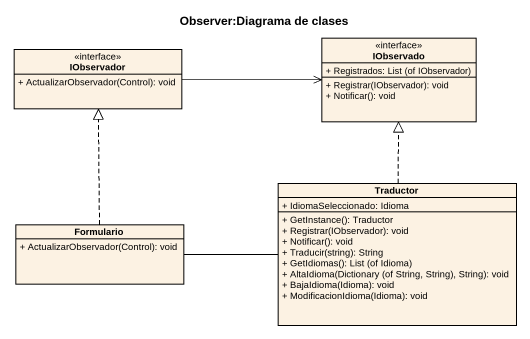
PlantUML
@startuml
title Observer:Diagrama de clases
hide circle
hide empty members
skinparam classAttributeIconSize 0
class IObservador <<interface>> {
  + ActualizarObservador(Control): void
}
class IObservado <<interface>> {
  {field} + Registrados: List (of IObservador)
  + Registrar(IObservador): void
  + Notificar(): void
}
class Traductor {
  + IdiomaSeleccionado: Idioma
  + GetInstance(): Traductor
  + Registrar(IObservador): void
  + Notificar(): void
  + Traducir(string): String
  + GetIdiomas(): List (of Idioma)
  + AltaIdioma(Dictionary (of String, String), String): void
  + BajaIdioma(Idioma): void
  + ModificacionIdioma(Idioma): void
}
class Formulario {
  + ActualizarObservador(Control): void
}
IObservador -right-> IObservado
Traductor .up.|> IObservado
Formulario .up.|> IObservador
Formulario -right- Traductor
@enduml
